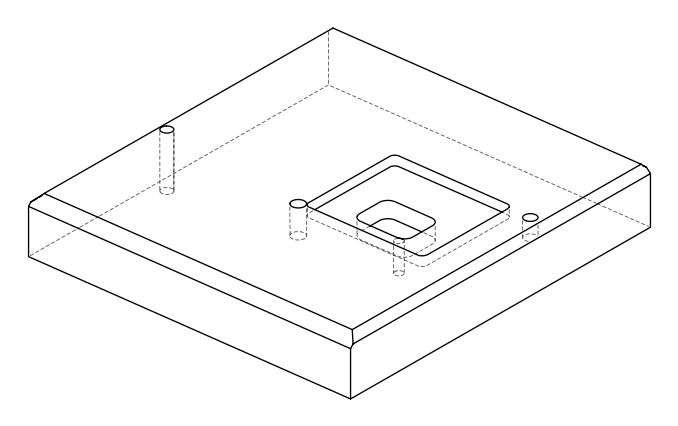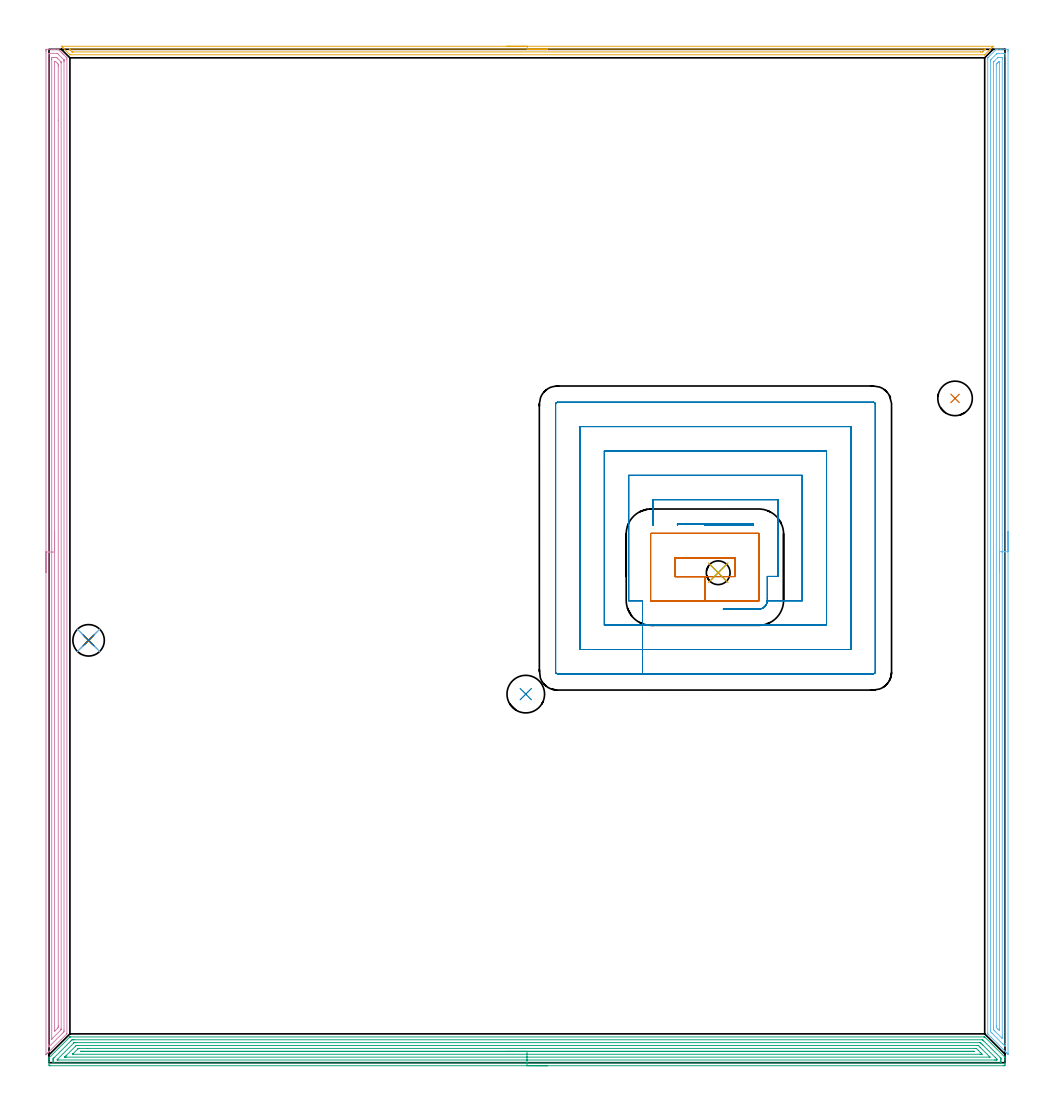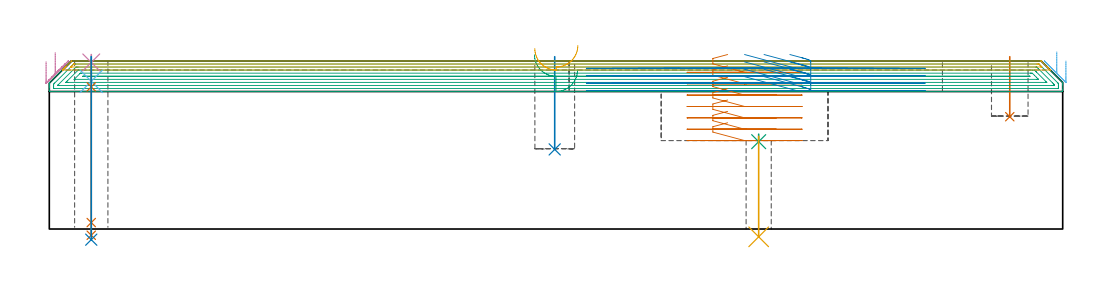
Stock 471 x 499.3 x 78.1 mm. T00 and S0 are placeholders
(PLAN: 14 operations, 9 tool changes, 83.9 min)
(1 INDEXABLE_INSERT_DRILL_BLIND_HOLE_FROM_SOLID | STEP1POCKET | NXT0302_005 | 0.11 min | 5819 mm3)
(2 INDEXABLE_INSERT_DRILL_BLIND_HOLE_FROM_SOLID_1 | STEP1POCKET_1 | NXT0302_008 | 0.17 min | 10963 mm3)
(3 AREA_MILL | FG_CHAMFER_SURFACE | UGT0205_001 | 22.41 min | 47489 mm3)
(4 AREA_MILL_1 | FG_CHAMFER_SURFACE_1 | UGT0205_001 | 15.9 min | 25919 mm3)
(5 AREA_MILL_2 | FG_CHAMFER_SURFACE_2 | UGT0205_001 | 7.45 min | 4053 mm3)
(6 AREA_MILL_3 | FG_CHAMFER_SURFACE_3 | UGT0205_001 | 15.88 min | 24366 mm3)
(7 MILL_RECTANGULAR_POCKET | POCKET_RECTANGULAR_STRAIGHT | UGT0201_106 | Follow Part, ap 6, ae 75% | 4.61 min | 159559 mm3)
(8 MILL_RECTANGULAR_POCKET_1 | POCKET_RECTANGULAR_STRAIGHT_1 | UGT0201_008 | Follow Part, ap 4, ae 75% | 16.33 min | 296092 mm3)
(9 SPOT_DRILL | STEP1HOLE | NXT0321_9005460120000 | 0.04 min | 13 mm3)
(10 SPOT_DRILL_1 | STEP1HOLE_1 | NXT0321_9005460120000 | 0.03 min | 1 mm3)
(11 DRILL_THROUGH_HOLE_INTO_CENTER | STEP1HOLE | NXT0301_088 | 0.2 min | 4402 mm3)
(12 DRILL_BLIND_HOLE_INTO_CENTER | STEP1HOLE_1 | UGT0301_185 | 0.05 min | 225 mm3)
(13 GUN_DRILL_THROUGH_HOLE | STEP1HOLE_1 | UGT0307_002 | 0.4 min | 1944 mm3)
(14 SPADE_DRILL_TO_ENLARGE_THROUGH_HOLE | STEP1HOLE_1 | UGT0306_006 | 0.34 min | 12495 mm3)
(TOOL NXT0302_005 | Index. Insert Drill 17mm [880-D1700L20-05] | D17 PA176 FL85 Z2)
(TOOL NXT0302_008 | Index. Insert Drill 18.5mm [880-D1850L25-05] | D18.5 PA176 FL93 Z2)
(TOOL UGT0205_001 | Chamfer Mill 20 x 3 x 45 deg. | D20 FL50 Z2)
(TOOL UGT0201_106 | End Mill 24 mm | D24 FL25 Z2)
(TOOL UGT0201_008 | End Mill 16 mm | D16 FL32 Z4)
(TOOL NXT0321_9005460120000 | NC Spot Drill, 142deg, 12mm, Carbide, Uncoated | D12 PA142 FL30 Z2)
(TOOL NXT0301_088 | Carbide Drill 11.7mm [860.1-1170-035A1-MM 2214] | D11.7 PA140 FL55 Z2)
(TOOL UGT0301_185 | Twist Drill 6.3 mm | D6.3 PA118 FL61 Z2)
(TOOL UGT0307_002 | Gun Drill 6 mm | D6 PA130 FL24 Z1)
(TOOL UGT0306_006 | Spade Drill 15.5mm | D15.5 PA132 FL10 Z2)
(OP 1 INDEXABLE_INSERT_DRILL_BLIND_HOLE_FROM_SOLID)
G17 G21 G94 G90
T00 M6
G54
G17 G0 G90 X446.4 Y327.3 S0 M3
G43 Z88.1 H1
G94 G81 G98 Z52.2 F250. R80.1
G80
M5
M2
(OP 2 INDEXABLE_INSERT_DRILL_BLIND_HOLE_FROM_SOLID_1)
G17 G21 G94 G90
T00 M6
G54
G17 G0 G90 X234.9 Y181.6 S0 M3
G43 Z88.1 H1
G94 G81 G98 Z37. F250. R80.1
G80
M5
M2
(OP 3 AREA_MILL)
G17 G21 G94 G90
T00 M6
G54
G17 G0 G90 X245.5 Y-1.5 S1061 M3
G43 Z88.1 H0
Z73.9
G94 G1 X245.462 Z73.028 F250.
X245.348 Z72.163
X245.159 Z71.312
X244.897 Z70.48
X244.563 Z69.674
X244.16 Z68.9
X243.692 Z68.164
X243.16 Z67.472
X242.571 Z66.829
X241.928 Z66.24
X241.236 Z65.708
X240.5 Z65.24
X239.726 Z64.837
X238.92 Z64.503
X238.088 Z64.241
X237.236 Z64.052
X236.372 Z63.938
X235.5 Z63.9
X0.615 Y-1.499 Z63.901
X0.14 Y-1.494 Z63.903
X0.009 Y-1.491 Z63.905
X0. Y-1.024 Z64.37
Y0.41 Z65.807
Y0.742 Z66.138
Y1.39 Z66.789
Y1.735 Z67.134
Y2.177 Z67.576
X0.003 Y2.346 Z67.738
X0.01 Y2.41 Z67.803
X0.109 Y2.509 Z67.907
X10.265 Y12.666 Z78.065
X10.277 Y12.675 Z78.074
X10.305 Y12.695 Z78.09
X10.439 Y12.7 Z78.1
X460.561
X461.002 Y12.696 Z78.088
X461.029 Y12.671 Z78.069
X461.035 Y12.666 Z78.064
X470.898 Y2.803 Z68.202
X470.981 Y2.718 Z68.116
X470.999 Y2.692 Z68.089
X471. Y2.509 Z67.907
Y2.452 Z67.851
Y1.626 Z67.02
Y-0.473 Z64.924
X470.995 Y-1.024 Z64.371
X470.991 Y-1.491 Z63.905
X470.861 Y-1.494 Z63.903
X470.385 Y-1.5 Z63.9
X235.5
Y-0.086 Z65.314
X2.401 Y-0.085 Z65.315
X2.344
X2.017 Y-0.079 Z65.321
X2.01 Y0.027 Z65.427
X2.003 Y0.253 Z65.653
X2.001 Y0.742 Z66.142
X2. Y1.138 Z66.538
X2.003 Y1.626 Z67.026
X2.007 Y1.824 Z67.224
X2.01 Y1.921 Z67.321
X2.042 Y1.98 Z67.38
X2.401 Y2.35 Z67.75
X2.48 Y2.43 Z67.83
X10.507 Y10.458 Z75.858
X10.919 Y10.866 Z76.266
X11.332 Y11.275 Z76.675
X11.394 Y11.279 Z76.679
X12.225 Y11.285 Z76.685
X12.281 Y11.286 Z76.686
X459.725 Y11.285 Z76.685
X459.932 Y11.28 Z76.68
X459.954 Y11.279 Z76.679
X460.026 Y11.214 Z76.614
X460.16 Y11.086 Z76.486
X460.324 Y10.926 Z76.326
X460.561 Y10.689 Z76.089
X468.599 Y2.651 Z68.051
X468.74 Y2.509 Z67.909
X468.876 Y2.367 Z67.767
X468.963 Y2.275 Z67.675
X468.99 Y2.21 Z67.61
X468.996 Y2.116 Z67.516
X468.999 Y1.626 Z67.026
X469. Y1.229 Z66.629
X468.999 Y0.742 Z66.142
X468.998 Y0.348 Z65.748
X468.99 Y-0.05 Z65.35
X468.983 Y-0.08 Z65.32
X468.965 Y-0.082 Z65.318
X468.913 Y-0.084 Z65.316
X468.809 Y-0.085 Z65.315
X468.599 Y-0.086 Z65.314
X235.5
Y1.328 Z66.728
X4.487 Y1.329 Z66.729
X4.187 Y1.33 Z66.73
X4.087 Y1.332 Z66.732
X4.016 Y1.335 Z66.735
X4.01 Y1.439 Z66.839
X4.135 Y1.626 Z67.026
X4.157 Y1.655 Z67.055
X4.187 Y1.687 Z67.087
X12.149 Y9.649 Z75.049
X12.225 Y9.723 Z75.123
X12.378 Y9.864 Z75.264
X12.521 Y9.867 Z75.267
X12.819 Y9.87 Z75.27
X13.118 Y9.871 Z75.271
X13.711
X458.475
X458.775 Y9.869 Z75.269
X458.875 Y9.867 Z75.267
X458.908 Y9.865 Z75.265
X458.939 Y9.85 Z75.25
X458.997 Y9.796 Z75.196
X459.224 Y9.574 Z74.974
X459.668 Y9.133 Z74.533
X460.11 Y8.691 Z74.091
X466.291 Y2.509 Z67.909
X466.813 Y1.983 Z67.383
X466.985 Y1.803 Z67.203
X466.993 Y1.626 Z67.026
X466.998 Y1.443 Z66.843
X466.994 Y1.379 Z66.779
X466.99 Y1.336 Z66.736
X466.962 Y1.335 Z66.735
X466.813 Y1.332 Z66.732
X466.22 Y1.329 Z66.729
X465.92 Y1.328 Z66.728
X235.5
Y2.743 Z68.143
X8.652
X8.415 Y2.744 Z68.144
X7.873 Y2.748 Z68.148
X7.759 Y2.75 Z68.15
X7.75 Y2.79 Z68.19
X7.759 Y2.806 Z68.206
X8.052 Y3.102 Z68.502
X8.341 Y3.392 Z68.792
X13.118 Y8.168 Z73.568
X13.385 Y8.427 Z73.827
X13.406 Y8.446 Z73.846
X13.438 Y8.45 Z73.85
X13.519 Y8.454 Z73.854
X13.683 Y8.456 Z73.856
X14.011 Y8.457 Z73.857
X14.248
X456.989
X457.227 Y8.456 Z73.856
X457.882 Y8.45 Z73.85
X458.539 Y7.808 Z73.208
X458.775 Y7.575 Z72.975
X463.241 Y3.11 Z68.51
X463.579 Y2.762 Z68.162
X463.591 Y2.748 Z68.148
X463.583 Y2.747 Z68.147
X463.536 Y2.745 Z68.145
X463.437 Y2.743 Z68.143
X463.241
X235.5
Y4.157 Z69.557
X11.866 Y4.158 Z69.558
X11.707 Y4.159 Z69.559
X11.581 Y4.163 Z69.563
X11.572 Y4.165 Z69.565
Y4.168 Z69.568
X11.584 Y4.183 Z69.583
X11.674 Y4.275 Z69.675
X14.169 Y6.769 Z72.169
X14.329 Y6.925 Z72.325
X14.443 Y7.033 Z72.433
X14.665 Y7.039 Z72.439
X14.786 Y7.042 Z72.442
X19.083 Y7.043 Z72.443
X456.096
X456.215 Y7.041 Z72.441
X456.455 Y7.037 Z72.437
X456.862 Y7.027 Z72.427
X456.976 Y6.925 Z72.325
X456.989 Y6.913 Z72.313
X457.861 Y6.042 Z71.442
X458.775 Y5.127 Z70.527
X459.623 Y4.275 Z69.675
X459.668 Y4.225 Z69.625
X459.697 Y4.164 Z69.564
X458.775 Y4.157 Z69.557
X235.5
Y5.571 Z70.971
X16.273
X16.215 Y5.572 Z70.972
X15.797 Y5.578 Z70.978
X15.525 Y5.601 Z71.001
X15.74 Y5.622 Z71.022
X15.797 Y5.624 Z71.024
X16.215 Y5.629 Z71.029
X16.273
X455.203
X455.624 Y5.625 Z71.025
X455.677 Y5.622 Z71.022
X455.809 Y5.6 Z71.
X455.672 Y5.577 Z70.977
X455.62 Y5.576 Z70.976
X455.203 Y5.572 Z70.972
X454.785 Y5.571 Z70.971
X454.368
X235.5
X234.628 Z71.009
X233.764 Z71.123
X232.912 Z71.312
X232.08 Z71.574
X231.274 Z71.908
X230.5 Z72.311
X229.764 Z72.779
X229.072 Z73.311
X228.429 Z73.9
X227.84 Z74.543
X227.308 Z75.235
X226.84 Z75.971
X226.437 Z76.745
X226.103 Z77.551
X225.841 Z78.383
X225.652 Z79.235
X225.538 Z80.099
X225.5 Z80.971
G0 Z88.1
M5
M2
(OP 4 AREA_MILL_1)
G17 G21 G94 G90
T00 M6
G54
G17 G0 G90 X-1.5 Y241.6 S1061 M3
G43 Z88.1 H0
Z77.8
G94 G1 Y241.638 Z76.928 F250.
Y241.752 Z76.064
Y241.941 Z75.212
Y242.203 Z74.38
Y242.537 Z73.574
Y242.94 Z72.8
Y243.408 Z72.064
Y243.94 Z71.372
Y244.529 Z70.729
Y245.172 Z70.14
Y245.864 Z69.608
Y246.6 Z69.14
Y247.374 Z68.737
Y248.18 Z68.403
Y249.012 Z68.141
Y249.864 Z67.952
Y250.728 Z67.838
Y251.6 Z67.8
Y498.137
X-1.499 Y498.679 Z67.801
X-1.497 Y499.027 Z67.802
X-1.493 Y499.29 Z67.804
X-1.156 Y499.3 Z68.141
X1.466 Z70.76
X1.998 Z71.295
X2.339 Z71.635
X2.872 Z72.168
X3.213 Z72.508
X4.486 Z73.785
X4.524 Y499.299 Z73.822
X4.592 Y499.297 Z73.889
X4.623 Y499.274 Z73.921
X4.845 Y499.056 Z74.144
X5.063 Y498.838 Z74.362
X5.398 Y498.504 Z74.694
X5.882 Y498.018 Z75.182
X6.116 Y497.785 Z75.414
X6.271 Y497.631 Z75.567
X6.42 Y497.481 Z75.718
X6.563 Y497.338 Z75.861
X6.708 Y497.194 Z76.004
X6.847 Y497.054 Z76.145
X7.01 Y496.891 Z76.307
X7.145 Y496.757 Z76.441
X7.275 Y496.626 Z76.572
X8.456 Y495.445 Z77.753
X8.796 Y495.104 Z78.096
Y495.098
X8.8 Y494.211 Z78.1
Y14.351
X8.797 Y14.206 Z78.089
X8.717 Y14.116 Z78.014
X5.834 Y11.235 Z75.134
X0.288 Y5.687 Z69.585
X0.155 Y5.553 Z69.451
X0.016 Y5.415 Z69.314
X-0.14 Y5.259 Z69.158
X-0.282 Y5.116 Z69.013
X-0.431 Y4.968 Z68.867
X-0.567 Y4.832 Z68.73
X-0.719 Y4.679 Z68.576
X-0.878 Y4.521 Z68.42
X-0.995 Y4.404 Z68.303
X-1.156 Y4.242 Z68.139
X-1.325 Y4.075 Z67.973
X-1.492 Y3.91 Z67.806
X-1.495 Y3.951 Z67.804
X-1.5 Y4.075 Z67.8
Y251.6
X-0.086 Z69.214
X-0.085 Y496.891 Z69.215
X-0.081 Y497.238 Z69.219
X-0.079 Y497.278 Z69.221
X-0.076 Y497.29 Z69.224
X-0.047 Y497.293 Z69.253
X0.059 Y497.297 Z69.359
X0.192 Y497.3 Z69.492
X3.689 Y497.298 Z72.989
X4.087 Y497.292 Z73.387
X4.142 Y497.29 Z73.442
X4.199 Y497.239 Z73.499
X4.318 Y497.126 Z73.618
X4.558 Y496.891 Z73.858
X7.239 Y494.211 Z76.539
X7.316 Y494.13 Z76.616
X7.361 Y494.078 Z76.661
X7.379 Y494.054 Z76.679
X7.38 Y494.036 Z76.68
X7.384 Y493.864 Z76.684
X7.386 Y493.518 Z76.686
Y493.317
X7.385 Y16.138 Z76.685
X7.381 Y15.45 Z76.681
X7.379 Y15.245 Z76.679
X7.044 Y14.901 Z76.344
X6.708 Y14.559 Z76.008
X0.246 Y8.096 Z69.546
X0.048 Y7.902 Z69.348
X-0.025 Y7.833 Z69.275
X-0.079 Y7.787 Z69.221
X-0.082 Y7.891 Z69.218
X-0.084 Y8.096 Z69.216
X-0.086 Y8.505 Z69.214
Y8.789
Y251.6
X1.328 Z70.628
Y494.351
X1.33 Y495.104 Z70.63
X1.332 Y495.241 Z70.632
X1.335 Y495.282 Z70.635
X1.371 Y495.29 Z70.671
X1.466 Y495.294 Z70.766
X2.148 Y495.3 Z71.448
X2.339 Z71.639
X3.022 Y495.299 Z72.322
X3.213 Y495.296 Z72.513
X3.404 Y495.29 Z72.704
X3.721 Y495.268 Z73.021
X3.894 Y495.104 Z73.194
X4.087 Y494.913 Z73.387
X4.79 Y494.211 Z74.09
X5.684 Y493.317 Z74.984
X5.834 Y493.164 Z75.134
X5.923 Y493.071 Z75.223
X5.964 Y493.025 Z75.264
X5.968 Y492.844 Z75.268
X5.971 Y492.564 Z75.271
Y16.892
X5.97 Y16.515 Z75.27
X5.967 Y16.327 Z75.267
X5.965 Y16.284 Z75.265
X5.933 Y16.244 Z75.233
X5.839 Y16.138 Z75.139
X1.419 Y11.718 Z70.719
X1.369 Y11.67 Z70.669
X1.35 Y11.66 Z70.65
X1.334 Y11.654 Z70.634
X1.332 Y11.67 Z70.632
X1.33 Y11.695 Z70.63
X1.329 Y11.81 Z70.629
X1.328 Y251.6 Z70.628
X2.743 Z72.043
Y493.065
X2.745 Y493.193 Z72.045
X2.749 Y493.277 Z72.049
X2.751 Y493.291 Z72.051
X2.759 Y493.294 Z72.059
X2.785 Y493.297 Z72.085
X3.213 Z72.513
X3.236 Y493.294 Z72.536
X4.087 Y492.462 Z73.387
X4.125 Y492.423 Z73.425
X4.55 Y491.95 Z73.85
X4.554 Y491.53 Z73.854
X4.556 Y491.05 Z73.856
X4.557 Y464.402 Z73.857
Y18.338
X4.556 Y17.925 Z73.856
X4.553 Y17.449 Z73.853
X4.55 Y17.343 Z73.85
X4.541 Y17.302 Z73.841
X4.509 Y17.267 Z73.809
X4.282 Y17.032 Z73.582
X3.213 Y15.962 Z72.513
X2.856 Y15.609 Z72.156
X2.791 Y15.548 Z72.091
X2.752 Y15.513 Z72.052
X2.747 Y15.567 Z72.047
X2.745 Y15.614 Z72.045
X2.743 Y15.725 Z72.043
Y251.6
Y252.472 Z72.081
Y253.336 Z72.195
Y254.188 Z72.383
Y255.02 Z72.646
Y255.826 Z72.98
Y256.6 Z73.382
Y257.336 Z73.851
Y258.028 Z74.382
Y258.671 Z74.972
Y259.26 Z75.615
Y259.792 Z76.307
Y260.26 Z77.043
Y260.663 Z77.816
Y260.997 Z78.622
Y261.259 Z79.454
Y261.448 Z80.306
Y261.562 Z81.171
Y261.6 Z82.043
G0 Z88.1
M5
M2
(OP 5 AREA_MILL_2)
G17 G21 G94 G90
T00 M6
G54
G17 G0 G90 X225.65 Y500.8 S1061 M3
G43 Z88.1 H0
Z83.9
G94 G1 X225.688 Z83.028 F250.
X225.802 Z82.164
X225.991 Z81.312
X226.253 Z80.48
X226.587 Z79.674
X226.99 Z78.9
X227.458 Z78.164
X227.99 Z77.472
X228.579 Z76.829
X229.222 Z76.24
X229.914 Z75.708
X230.65 Z75.24
X231.424 Z74.837
X232.23 Z74.503
X233.062 Z74.241
X233.913 Z74.052
X234.778 Z73.938
X235.65 Z73.9
X465.166 Y500.799 Z73.899
X465.183 Y500.794 Z73.904
X465.166 Y500.77 Z73.928
X464.975 Y500.575 Z74.125
X464.909 Y500.509 Z74.191
X464.414 Y500.011 Z74.684
X464.262 Y499.861 Z74.836
X464.123 Y499.722 Z74.976
X463.977 Y499.574 Z75.121
X463.835 Y499.434 Z75.264
X463.675 Y499.274 Z75.423
X463.539 Y499.137 Z75.559
X461.003 Y496.603 Z78.096
X460.999 Y496.602 Z78.098
X460.993 Y496.6 Z78.1
X10.307
X10.301 Y496.602 Z78.098
X10.297 Y496.603 Z78.096
X7.761 Y499.137 Z75.559
X7.624 Y499.274 Z75.423
X7.465 Y499.434 Z75.264
X7.324 Y499.574 Z75.121
X7.177 Y499.722 Z74.976
X7.038 Y499.861 Z74.836
X6.886 Y500.011 Z74.684
X6.73 Y500.169 Z74.529
X6.61 Y500.289 Z74.409
X6.449 Y500.449 Z74.246
X6.283 Y500.616 Z74.082
X6.181 Y500.717 Z73.978
X6.11 Y500.789 Z73.903
X6.195 Y500.796 Z73.901
X6.238 Y500.799
X235.65 Y500.8 Z73.9
Y499.386 Z75.314
X460.808 Y499.385 Z75.315
X460.993
X461.189 Y499.382 Z75.318
X461.314 Y499.379 Z75.321
X461.257 Y499.316 Z75.384
X461.1 Y499.152 Z75.548
X460.993 Y499.043 Z75.657
X460.377 Y498.428 Z76.272
X460.099 Y498.152 Z76.548
X459.982 Y498.044 Z76.656
X459.95 Y498.021 Z76.679
X459.901 Y498.019 Z76.681
X459.204 Y498.015 Z76.685
X459.011 Y498.014 Z76.686
X11.902 Y498.015 Z76.685
X11.552 Y498.018 Z76.682
X11.378 Y498.021 Z76.679
X11.338 Y498.024 Z76.676
X11.287 Y498.07 Z76.63
X11.201 Y498.15 Z76.55
X10.65 Y498.7 Z76.
X10.307 Y499.043 Z75.657
X10.023 Y499.331 Z75.369
X9.995 Y499.363 Z75.337
X9.983 Y499.379 Z75.321
X9.99 Y499.38 Z75.32
X10.094 Y499.383 Z75.317
X10.307 Y499.385 Z75.315
X10.5 Y499.386 Z75.314
X235.65
X236.522 Z75.352
X237.386 Z75.466
X238.238 Z75.655
X239.07 Z75.917
X239.876 Z76.251
X240.65 Z76.654
X241.386 Z77.123
X242.078 Z77.654
X242.721 Z78.243
X243.31 Z78.886
X243.841 Z79.578
X244.31 Z80.314
X244.713 Z81.088
X245.047 Z81.894
X245.309 Z82.726
X245.498 Z83.578
X245.612 Z84.443
X245.65 Z85.314
G0 Z88.1
M5
M2
(OP 6 AREA_MILL_3)
G17 G21 G94 G90
T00 M6
G54
G17 G0 G90 X472.5 Y261.75 S1061 M3
G43 Z88.1 H0
Z78.1
G94 G1 Y261.712 Z77.228 F250.
Y261.598 Z76.363
Y261.409 Z75.512
Y261.147 Z74.68
Y260.813 Z73.874
Y260.41 Z73.1
Y259.942 Z72.364
Y259.41 Z71.672
Y258.821 Z71.029
Y258.178 Z70.44
Y257.486 Z69.908
Y256.75 Z69.44
Y255.976 Z69.037
Y255.17 Z68.703
Y254.338 Z68.441
Y253.486 Z68.252
Y252.622 Z68.138
Y251.75 Z68.1
Y4.442
X472.495 Y4.219 Z68.103
X472.494 Y4.217 Z68.104
X472.48 Y4.219 Z68.118
X472.117 Y4.583 Z68.483
X471.944 Y4.754 Z68.652
X471.885 Y4.814 Z68.714
X471.708 Y4.991 Z68.891
X471.648 Y5.05 Z68.948
X471.588 Y5.112 Z69.011
X471.413 Y5.286 Z69.186
X471.352 Y5.347 Z69.245
X471.29 Y5.41 Z69.309
X471.118 Y5.581 Z69.481
X471.056 Y5.643 Z69.541
X462.73 Y13.969 Z77.869
X462.572 Y14.129 Z78.027
X462.506 Y14.199 Z78.092
X462.5 Y14.638 Z78.1
Y494.22
X462.507 Y495.091 Z78.093
X462.522 Y495.113 Z78.078
X462.55 Y495.146 Z78.05
X466.532 Y499.132 Z74.066
X466.611 Y499.21 Z73.988
X466.694 Y499.29 Z73.904
X467.279 Y499.3 Z73.321
X468.723 Z71.874
X471.667 Z68.929
X471.944 Y499.298 Z68.652
X472.491 Y499.292 Z68.105
X472.494 Y499.238 Z68.103
X472.499 Y498.686 Z68.101
X472.5 Y498.128 Z68.1
Y251.75
X471.086 Z69.514
Y9.28
X471.084 Y8.387 Z69.516
X471.083 Y8.359 Z69.517
X471.056 Y8.106 Z69.544
X470.767 Y8.387 Z69.833
X470.167 Y8.983 Z70.433
X469.87 Y9.28 Z70.73
X464.833 Y14.317 Z75.767
X464.513 Y14.638 Z76.087
X463.944 Y15.217 Z76.656
X463.917 Y15.531 Z76.683
X463.916 Y15.56 Z76.684
X463.914 Y16.424 Z76.686
X463.915 Y493.327 Z76.685
Y493.357
X463.944 Y494.08 Z76.656
X464.011 Y494.154 Z76.589
X464.074 Y494.22 Z76.526
X466.75 Y496.9 Z73.85
X467.131 Y497.271 Z73.469
X467.153 Y497.29 Z73.447
X467.201 Y497.294 Z73.399
X467.301 Y497.298 Z73.299
X467.5 Y497.3 Z73.1
X467.99 Z72.61
X469.768 Z70.832
X470.167 Y497.299 Z70.433
X470.659 Y497.298 Z69.941
X471.056 Y497.29 Z69.544
X471.083 Y496.9 Z69.517
X471.085 Y496.87 Z69.515
X471.086 Y496.007 Z69.514
Y251.75
X469.672 Z70.928
X469.671 Y12.852 Z70.929
X469.67 Y12.458 Z70.93
X469.666 Y11.959 Z70.934
X469.665 Y11.949 Z70.935
X469.646 Y11.959 Z70.954
X469.278 Y12.323 Z71.322
X466.069 Y15.531 Z74.531
X465.722 Y15.882 Z74.878
X465.454 Y16.158 Z75.146
X465.335 Y16.297 Z75.265
X465.333 Y16.424 Z75.267
X465.33 Y16.818 Z75.27
X465.329 Y17.317 Z75.271
X465.328 Y17.713 Z75.272
X465.329 Y492.434 Z75.271
X465.33 Y492.828 Z75.27
X465.333 Y492.954 Z75.267
X465.335 Y493.012 Z75.265
X465.367 Y493.054 Z75.233
X465.629 Y493.327 Z74.971
X465.676 Y493.374 Z74.924
X467.457 Y495.156 Z73.143
X467.5 Y495.197 Z73.1
X467.592 Y495.28 Z73.008
X467.676 Y495.29 Z72.924
X467.852 Y495.294 Z72.748
X468.204 Y495.299 Z72.396
X469.278 Z71.322
X469.463 Y495.295 Z71.137
X469.587 Y495.29 Z71.013
X469.665 Y495.284 Z70.935
X469.667 Y495.245 Z70.933
X469.669 Y495.113 Z70.931
X469.671 Y494.718 Z70.929
X469.672 Y251.75 Z70.928
X468.257 Z72.343
Y16.557
X468.256 Y16.424 Z72.344
X468.25 Y15.813 Z72.35
X467.626 Y16.424 Z72.974
X467.5 Y16.551 Z73.1
X466.75 Y17.317 Z73.85
X466.744 Y18.077 Z73.856
X466.743 Y18.21 Z73.857
Y491.541
X466.745 Y491.922 Z73.855
X466.747 Y491.968 Z73.853
X466.75 Y491.987 Z73.85
X466.761 Y492.002 Z73.839
X466.812 Y492.058 Z73.788
X466.898 Y492.146 Z73.702
X467.184 Y492.434 Z73.416
X467.343 Y492.592 Z73.257
X467.5 Y492.75 Z73.1
X467.79 Y493.036 Z72.81
X467.965 Y493.205 Z72.635
X468.056 Y493.29 Z72.544
X468.159 Z72.441
X468.251 Y493.276 Z72.349
X468.257 Y492.434 Z72.343
Y251.75
Y250.878 Z72.381
Y250.014 Z72.495
Y249.162 Z72.683
Y248.33 Z72.946
Y247.524 Z73.28
Y246.75 Z73.682
Y246.014 Z74.151
Y245.322 Z74.682
Y244.679 Z75.272
Y244.09 Z75.915
Y243.558 Z76.607
Y243.09 Z77.343
Y242.687 Z78.116
Y242.353 Z78.922
Y242.091 Z79.754
Y241.902 Z80.606
Y241.788 Z81.471
Y241.75 Z82.343
G0 Z88.1
M5
M2
(OP 7 MILL_RECTANGULAR_POCKET)
G17 G21 G94 G90
T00 M6
G54
G17 G0 G90 X315.273 Y248.8 S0 M3
G43 Z88.1 H0
Z81.1
G94 G1 X308.4 Z79.258 F250.
Y239.5 Z76.766
X323.15 Z72.814
X337.9 F500.
Y248.8
X308.4
Y239.5
X323.15
Y227.5
X349.6
G3 X349.9 Y227.8 R0.3
G1 Y260.5
G3 X349.6 Y260.8 R0.3
G1 X296.7
G3 X296.4 Y260.5 R0.3
G1 Y227.8
G3 X296.7 Y227.5 R0.3
G1 X323.15
X324.15
G0 X315.273 Y248.8 Z75.814
G1 X308.4 Z73.973 F250.
Y239.5 Z71.481
X323.15 Z67.529
X337.9 F500.
Y248.8
X308.4
Y239.5
X323.15
Y227.5
X349.6
G3 X349.9 Y227.8 R0.3
G1 Y260.5
G3 X349.6 Y260.8 R0.3
G1 X296.7
G3 X296.4 Y260.5 R0.3
G1 Y227.8
G3 X296.7 Y227.5 R0.3
G1 X323.15
X324.15
G0 X315.273 Y248.8 Z70.529
G1 X308.4 Z68.687 F250.
Y239.5 Z66.195
X323.15 Z62.243
X337.9 F500.
Y248.8
X308.4
Y239.5
X323.15
Y227.5
X349.6
G3 X349.9 Y227.8 R0.3
G1 Y260.5
G3 X349.6 Y260.8 R0.3
G1 X296.7
G3 X296.4 Y260.5 R0.3
G1 Y227.8
G3 X296.7 Y227.5 R0.3
G1 X323.15
X324.15
G0 X315.273 Y248.8 Z65.243
G1 X308.4 Z63.401 F250.
Y239.5 Z60.909
X323.15 Z56.957
X337.9 F500.
Y248.8
X308.4
Y239.5
X323.15
Y227.5
X349.6
G3 X349.9 Y227.8 R0.3
G1 Y260.5
G3 X349.6 Y260.8 R0.3
G1 X296.7
G3 X296.4 Y260.5 R0.3
G1 Y227.8
G3 X296.7 Y227.5 R0.3
G1 X323.15
X324.15
G0 X315.273 Y248.8 Z59.957
G1 X308.4 Z58.116 F250.
Y239.5 Z55.624
X323.15 Z51.671
X337.9 F500.
Y248.8
X308.4
Y239.5
X323.15
Y227.5
X349.6
G3 X349.9 Y227.8 R0.3
G1 Y260.5
G3 X349.6 Y260.8 R0.3
G1 X296.7
G3 X296.4 Y260.5 R0.3
G1 Y227.8
G3 X296.7 Y227.5 R0.3
G1 X323.15
X324.15
G0 X315.273 Y248.8 Z54.671
G1 X308.4 Z52.83 F250.
Y239.5 Z50.338
X323.15 Z46.386
X337.9 F500.
Y248.8
X308.4
Y239.5
X323.15
Y227.5
X349.6
G3 X349.9 Y227.8 R0.3
G1 Y260.5
G3 X349.6 Y260.8 R0.3
G1 X296.7
G3 X296.4 Y260.5 R0.3
G1 Y227.8
G3 X296.7 Y227.5 R0.3
G1 X323.15
X324.15
G0 X315.273 Y248.8 Z49.386
G1 X308.4 Z47.544 F250.
Y239.5 Z45.052
X323.15 Z41.1
X337.9 F500.
Y248.8
X308.4
Y239.5
X323.15
Y227.5
X349.6
G3 X349.9 Y227.8 R0.3
G1 Y260.5
G3 X349.6 Y260.8 R0.3
G1 X296.7
G3 X296.4 Y260.5 R0.3
G1 Y227.8
G3 X296.7 Y227.5 R0.3
G1 X323.15
X324.15
G0 Z88.1
M5
M2
(OP 8 MILL_RECTANGULAR_POCKET_1)
G17 G21 G94 G90
T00 M6
G54
G17 G0 G90 X323.122 Y264.8 S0 M3
G43 Z88.1 H0
Z81.1
G94 G1 X347.1 Z74.675 F250.
Y265.4 F500.
X309.6
Y264.8
G0 X344.185 Y223.5 Z81.1
G1 X349.758 Y223.493 Z79.606 F250.
X350.142 Y223.524 Z79.503
X350.34 Y223.555 Z79.45
X350.754 Y223.66 Z79.335
X351.177 Y223.809 Z79.215
X351.449 Y223.912 Z79.137
X352.11 Y224.292 Z78.933
X352.692 Y224.783 Z78.729
X352.882 Y225.004 Z78.651
X353.074 Y225.243 Z78.568
X353.426 Y225.828 Z78.386
X353.689 Y226.458 Z78.203
X353.858 Y227.119 Z78.02
X353.892 Y227.424 Z77.938
X353.913 Y227.814 Z77.833
X353.9 Y228.603 Z77.622
Y239.6 Z74.675
X359.1 F500.
Y277.4
X297.6
Y264.805
G0 X332.184 Y223.5 Z81.1
G1 X349.758 Y223.493 Z76.391 F250.
X350.142 Y223.524 Z76.288
X350.34 Y223.555 Z76.234
X350.754 Y223.66 Z76.12
X351.177 Y223.809 Z76.
X351.449 Y223.912 Z75.922
X352.11 Y224.292 Z75.717
X352.692 Y224.783 Z75.513
X352.882 Y225.004 Z75.435
X353.074 Y225.243 Z75.353
X353.426 Y225.828 Z75.17
X353.689 Y226.458 Z74.987
X353.858 Y227.119 Z74.804
X353.892 Y227.424 Z74.722
X353.901 Y227.6 Z74.675
X371.1 F500.
Y289.4
X285.6
Y227.6
X292.399
Y215.6
X383.1
Y301.4
X273.6
Y215.6
X292.399
Y203.6
X395.1
Y313.4
X261.6
Y203.6
X292.399
Y191.6
X406.2
G3 X407.1 Y192.5 R0.9
G1 Y324.5
G3 X406.2 Y325.4 R0.9
G1 X250.5
G3 X249.6 Y324.5 R0.9
G1 Y192.5
G3 X250.5 Y191.6 R0.9
G1 X292.399
X293.399
G0 X323.122 Y264.8 Z77.675
G1 X347.1 Z71.25 F250.
Y265.4 F500.
X309.6
Y264.8
G0 X344.185 Y223.5 Z77.675
G1 X349.759 Y223.493 Z76.181 F250.
X350.142 Y223.524 Z76.078
X350.34 Y223.555 Z76.025
X350.754 Y223.66 Z75.91
X351.177 Y223.809 Z75.79
X351.449 Y223.912 Z75.712
X352.11 Y224.292 Z75.508
X352.692 Y224.783 Z75.304
X352.882 Y225.004 Z75.226
X353.074 Y225.243 Z75.144
X353.426 Y225.828 Z74.961
X353.689 Y226.458 Z74.778
X353.858 Y227.119 Z74.595
X353.892 Y227.424 Z74.513
X353.913 Y227.814 Z74.408
X353.9 Y228.603 Z74.197
Y239.6 Z71.25
X359.1 F500.
Y277.4
X297.6
Y264.805
G0 X332.184 Y223.5 Z77.675
G1 X349.759 Y223.493 Z72.966 F250.
X350.142 Y223.524 Z72.863
X350.34 Y223.555 Z72.809
X350.754 Y223.66 Z72.695
X351.177 Y223.809 Z72.575
X351.449 Y223.912 Z72.497
X352.11 Y224.292 Z72.292
X352.692 Y224.783 Z72.088
X352.882 Y225.004 Z72.01
X353.074 Y225.243 Z71.928
X353.426 Y225.828 Z71.745
X353.689 Y226.458 Z71.562
X353.858 Y227.119 Z71.379
X353.892 Y227.424 Z71.297
X353.901 Y227.6 Z71.25
X371.1 F500.
Y289.4
X285.6
Y227.6
X292.399
Y215.6
X383.1
Y301.4
X273.6
Y215.6
X292.399
Y203.6
X395.1
Y313.4
X261.6
Y203.6
X292.399
Y191.6
X406.2
G3 X407.1 Y192.5 R0.9
G1 Y324.5
G3 X406.2 Y325.4 R0.9
G1 X250.5
G3 X249.6 Y324.5 R0.9
G1 Y192.5
G3 X250.5 Y191.6 R0.9
G1 X292.399
X293.399
G0 X323.122 Y264.8 Z74.25
G1 X347.1 Z67.825 F250.
Y265.4 F500.
X309.6
Y264.8
G0 X344.185 Y223.5 Z74.25
G1 X349.759 Y223.493 Z72.756 F250.
X350.142 Y223.524 Z72.653
X350.34 Y223.555 Z72.6
X350.754 Y223.66 Z72.485
X351.177 Y223.809 Z72.365
X351.449 Y223.912 Z72.287
X352.11 Y224.292 Z72.083
X352.692 Y224.783 Z71.879
X352.882 Y225.004 Z71.801
X353.074 Y225.243 Z71.719
X353.426 Y225.828 Z71.536
X353.689 Y226.458 Z71.353
X353.858 Y227.119 Z71.17
X353.892 Y227.424 Z71.088
X353.913 Y227.814 Z70.983
X353.9 Y228.603 Z70.772
Y239.6 Z67.825
X359.1 F500.
Y277.4
X297.6
Y264.805
G0 X332.184 Y223.5 Z74.25
G1 X349.759 Y223.493 Z69.541 F250.
X350.142 Y223.524 Z69.438
X350.34 Y223.555 Z69.384
X350.754 Y223.66 Z69.27
X351.177 Y223.809 Z69.15
X351.449 Y223.912 Z69.072
X352.11 Y224.292 Z68.867
X352.692 Y224.783 Z68.663
X352.882 Y225.004 Z68.585
X353.074 Y225.243 Z68.503
X353.426 Y225.828 Z68.32
X353.689 Y226.458 Z68.137
X353.858 Y227.119 Z67.954
X353.892 Y227.424 Z67.872
X353.901 Y227.6 Z67.825
X371.1 F500.
Y289.4
X285.6
Y227.6
X292.399
Y215.6
X383.1
Y301.4
X273.6
Y215.6
X292.399
Y203.6
X395.1
Y313.4
X261.6
Y203.6
X292.399
Y191.6
X406.2
G3 X407.1 Y192.5 R0.9
G1 Y324.5
G3 X406.2 Y325.4 R0.9
G1 X250.5
G3 X249.6 Y324.5 R0.9
G1 Y192.5
G3 X250.5 Y191.6 R0.9
G1 X292.399
X293.399
G0 X323.122 Y264.8 Z70.825
G1 X347.1 Z64.4 F250.
Y265.4 F500.
X309.6
Y264.8
G0 X344.185 Y223.5 Z70.825
G1 X349.756 Y223.493 Z69.332 F250.
X350.142 Y223.524 Z69.228
X350.34 Y223.555 Z69.175
X350.754 Y223.66 Z69.06
X351.177 Y223.809 Z68.94
X351.449 Y223.912 Z68.862
X352.07 Y224.264 Z68.671
X352.622 Y224.715 Z68.48
X353.074 Y225.243 Z68.294
X353.426 Y225.828 Z68.111
X353.689 Y226.458 Z67.928
X353.858 Y227.119 Z67.745
X353.892 Y227.424 Z67.663
X353.913 Y227.814 Z67.558
X353.9 Y228.603 Z67.347
Y239.6 Z64.4
X359.1 F500.
Y277.4
X297.6
Y264.805
G0 X332.184 Y223.5 Z70.825
G1 X349.756 Y223.493 Z66.117 F250.
X350.142 Y223.524 Z66.013
X350.34 Y223.555 Z65.959
X350.754 Y223.66 Z65.845
X351.177 Y223.809 Z65.725
X351.449 Y223.912 Z65.647
X352.07 Y224.264 Z65.455
X352.622 Y224.715 Z65.264
X353.074 Y225.243 Z65.078
X353.426 Y225.828 Z64.895
X353.689 Y226.458 Z64.712
X353.858 Y227.119 Z64.529
X353.892 Y227.424 Z64.447
X353.901 Y227.6 Z64.4
X371.1 F500.
Y289.4
X285.6
Y227.6
X292.399
Y215.6
X383.1
Y301.4
X273.6
Y215.6
X292.399
Y203.6
X395.1
Y313.4
X261.6
Y203.6
X292.399
Y191.6
X406.2
G3 X407.1 Y192.5 R0.9
G1 Y324.5
G3 X406.2 Y325.4 R0.9
G1 X250.5
G3 X249.6 Y324.5 R0.9
G1 Y192.5
G3 X250.5 Y191.6 R0.9
G1 X292.399
X293.399
G0 Z88.1
M5
M2
(OP 9 SPOT_DRILL)
G17 G21 G94 G90
T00 M6
G54
G17 G0 G90 X329.7 Y241.4 S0 M3
G43 Z88.1 H0
G94 G81 G98 Z40.596 F250. R44.1
G80
M5
M2
(OP 10 SPOT_DRILL_1)
G17 G21 G94 G90
T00 M6
G54
G17 G0 G90 X19.5 Y208.1 S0 M3
G43 Z88.1 H0
G94 G81 G98 Z77.433 F250. R81.1
G80
M5
M2
(OP 11 DRILL_THROUGH_HOLE_INTO_CENTER)
G17 G21 G94 G90
T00 M6
G54
G17 G0 G90 X329.7 Y241.4 S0 M3
G43 Z88.1 H1
G94 G73 G98 Z-3.629 F250. Q11.182 R43.1
G80
M5
M2
(OP 12 DRILL_BLIND_HOLE_INTO_CENTER)
G17 G21 G94 G90
T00 M6
G54
G17 G0 G90 X19.5 Y208.1 S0 M3
G43 Z88.1 H0
G94 G81 G98 Z68.65 F250. R80.1
G80
M5
M2
(OP 13 GUN_DRILL_THROUGH_HOLE)
G17 G21 G94 G90
T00 M6
G54
G17 G0 G90 X19.5 Y208.1 M8
G43 Z88.1 H0
Z78.59
S716 M3
G94 G1 Z66.054 F125. M26
G4 X.084
Z3. F250.
G4 X.084
Z-2.899 F125.
G4 X.084
M5
M9
G0 Z78.59
Z88.1
M2
(OP 14 SPADE_DRILL_TO_ENLARGE_THROUGH_HOLE)
G17 G21 G94 G90
T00 M6
G54
G17 G0 G90 X19.5 Y208.1 S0 M3
G43 Z88.1 H0
G94 G73 G98 Z-4.951 F250. Q13.842 R80.1
G80
M5
M2
